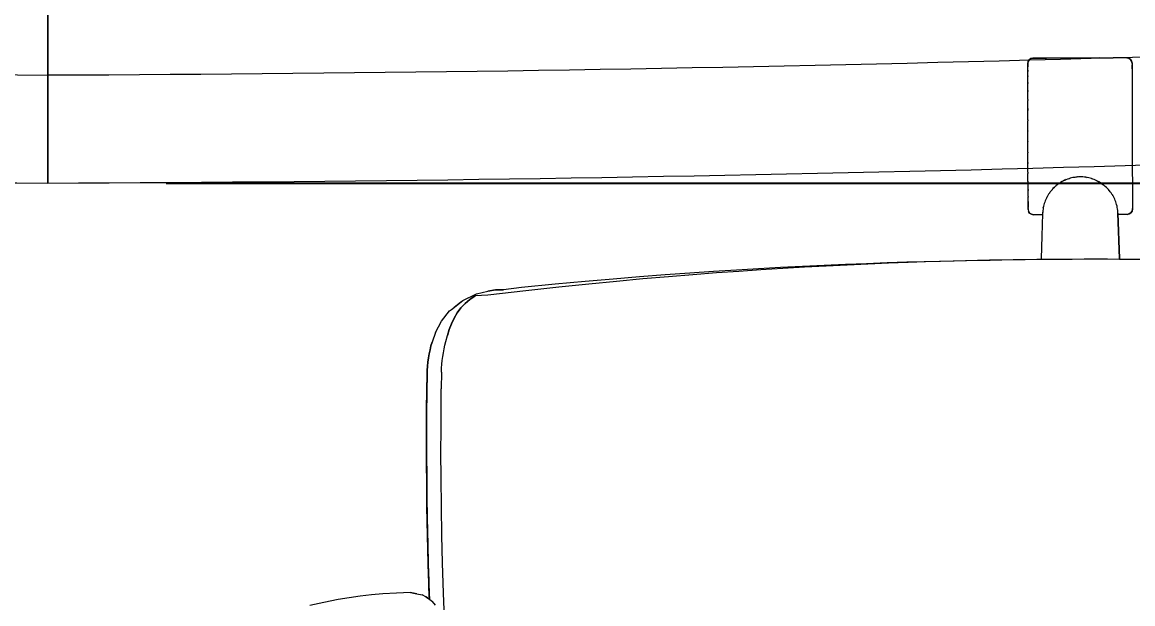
# Model space of a CAD drawing. Header units: inches. Extents: x 14 to 610, y 9 to 600.
# Drawn here: x 377.45 to 393.62, y 106.72 to 115.19 of the extents above; entities that cross this region are included whole.
import ezdxf
from ezdxf.enums import TextEntityAlignment as Align

# ---------------------------------------------------------------- set-up
doc = ezdxf.new("R2010")
doc.units = ezdxf.units.IN
doc.header["$MEASUREMENT"] = 0
doc.layers.add('A-FURN', color=7, linetype='Continuous')
doc.styles.get("Standard").update_dxf_attribs({"font": 'arial.ttf'})
doc.dimstyles.new("Jon's Style", dxfattribs={"dimscale": 0, "dimtxt": 4, "dimasz": 6, "dimexe": 1, "dimexo": 2, "dimgap": 2, "dimtad": 0, "dimtih": 1, "dimtoh": 1, "dimdec": 4, "dimzin": 3, "dimdsep": 46, "dimlunit": 4, "dimtxsty": 'Standard', "dimcen": 0.09, "dimadec": 0, "dimazin": 0, "dimtfac": 1, "dimtdec": 4, "dimtofl": 0, "dimtmove": 0, "dimatfit": 3, "dimfxl": 1, "dimtolj": 1, "dimtzin": 0, "dimarcsym": 0})

# ---------------------------------------------------------------- blocks, each defined once
blk = doc.blocks.new('P_5CLT120HW')
at = {"layer": 'A-FURN', "color": 5, "lineweight": 0}
for p, q in [((0, -23.622), (0, 23.622)), ((0, 23.622), (0, -23.622))]:
    blk.add_line(p, q, dxfattribs=at)
for centre, radius, start, end in [((3.589, 636.654), 658.711, 264.711012, 269.688593), ((-2.611, 616.652), 638.704, 270.23361, 275.367072), ((3.589, 636.654), 660.286, 264.711012, 269.688593), ((-2.611, 616.652), 640.279, 270.23361, 275.367072)]:
    blk.add_arc(centre, radius, start, end, dxfattribs=at)
at = {"layer": 'A-FURN', "color": 5}
blk.add_attdef('CAPTG', (2571.864, 5020.467, -57.068), '', height=1, dxfattribs=at)
at = {"layer": 'A-FURN', "color": 5, "flags": 1}
for tag in ['CAPPN', 'CAPPD', 'CAPMG', 'CAPMC', 'CAPGC', 'CAPALIAS1', 'CAPALIAS2', 'CAPALIAS3', 'CAPBLDG', 'CAPFLOOR', 'CAPDEPT', 'CAPPERSON', 'CAPPL', 'CAPQT', 'CAPDH']:
    blk.add_attdef(tag, (0, 0), '', height=0.001, dxfattribs=at)
blk = doc.blocks.new('*D58')
at = {"layer": 'A-FURN', "color": 0, "lineweight": -2, "transparency": 16777216}
for p, q in [((379.548, 112.843), (454.404, 112.843)), ((453.404, 106.843), (453.404, 98.454)), ((453.404, 76.488), (453.404, 84.878)), ((379.548, 70.488), (454.404, 70.488))]:
    blk.add_line(p, q, dxfattribs=at)
at = {"layer": 'A-FURN', "color": 0, "transparency": 16777216}
for points in [[(452.404, 106.843), (454.404, 106.843), (453.404, 112.843)], [(452.404, 76.488), (454.404, 76.488), (453.404, 70.488)]]:
    blk.add_solid(points, dxfattribs=at)
at = {"layer": 'Defpoints', "color": 0, "transparency": 16777216}
for p in [(377.548, 112.843), (377.548, 70.488), (453.404, 70.488)]:
    blk.add_point(p, dxfattribs=at)
at = {"layer": 'A-FURN', "color": 0, "transparency": 16777216, "insert": (453.404, 91.666), "char_height": 4, "attachment_point": 5}
blk.add_mtext('\\A1;3\'-6{\\H1x;\\S3/8;}"', dxfattribs=at)
blk = doc.blocks.new('P_5CS702BK')
at = {"layer": 'A-FURN', "color": 0, "linetype": 'Continuous', "lineweight": 0}
for p, q in [((9.228, 6.213), (9.237, 5.971)), ((9.228, 6.213), (9.237, 5.971)), ((9.354, 6.147), (9.397, 6.09)), ((10.98, 6.104), (11.184, 6.151)), ((10.98, 6.104), (11.184, 6.151)), ((9.456, 6.05), (9.397, 6.09)), ((9.444, 6.058), (9.446, 6)), ((9.444, 6.058), (9.447, 5.976)), ((9.446, 6), (9.444, 6.058)), ((9.447, 5.976), (9.444, 6.058)), ((9.447, 5.976), (9.446, 6)), ((9.456, 6.05), (9.496, 6.026)), ((9.496, 6.026), (9.456, 6.05)), ((9.496, 6.026), (9.547, 5.995)), ((9.628, 5.978), (9.547, 5.995)), ((10.124, 5.98), (10.288, 5.995)), ((10.124, 5.98), (10.288, 5.995)), ((10.288, 5.995), (10.451, 6.013)), ((10.288, 5.995), (10.451, 6.013)), ((10.451, 6.013), (10.613, 6.036)), ((10.451, 6.013), (10.613, 6.036)), ((10.613, 6.036), (10.774, 6.063)), ((10.613, 6.036), (10.774, 6.063)), ((10.774, 6.063), (10.98, 6.104)), ((10.774, 6.063), (10.98, 6.104)), ((9.237, 5.971), (9.251, 5.531)), ((9.237, 5.971), (9.251, 5.531)), ((9.447, 5.976), (9.45, 5.892)), ((9.447, 5.976), (9.461, 5.534)), ((9.461, 5.534), (9.447, 5.976)), ((9.45, 5.892), (9.453, 5.784)), ((9.453, 5.784), (9.45, 5.892)), ((9.628, 5.978), (9.674, 5.971)), ((9.674, 5.971), (9.628, 5.978)), ((9.674, 5.971), (9.721, 5.963)), ((9.721, 5.963), (9.674, 5.971)), ((9.721, 5.963), (9.923, 5.969)), ((9.721, 5.963), (9.923, 5.969)), ((9.923, 5.969), (10.124, 5.98)), ((9.923, 5.969), (10.124, 5.98)), ((9.453, 5.784), (9.457, 5.676)), ((9.457, 5.676), (9.453, 5.784)), ((9.457, 5.676), (9.46, 5.569)), ((9.46, 5.569), (9.457, 5.676)), ((9.251, 5.531), (9.261, 5.129)), ((9.251, 5.531), (9.261, 5.129)), ((9.461, 5.534), (9.46, 5.569)), ((9.461, 5.534), (9.463, 5.459)), ((9.461, 5.534), (9.471, 5.13)), ((9.471, 5.13), (9.461, 5.534)), ((9.463, 5.459), (9.466, 5.336)), ((9.466, 5.336), (9.463, 5.459)), ((9.466, 5.336), (9.469, 5.198)), ((9.469, 5.198), (9.466, 5.336)), ((9.471, 5.13), (9.469, 5.198)), ((9.261, 5.129), (9.269, 4.711)), ((9.261, 5.129), (9.269, 4.711)), ((9.471, 5.13), (9.473, 5.047)), ((9.471, 5.13), (9.479, 4.713)), ((9.479, 4.713), (9.471, 5.13)), ((9.473, 5.047), (9.476, 4.888)), ((9.476, 4.888), (9.473, 5.047)), ((9.476, 4.888), (9.478, 4.721)), ((9.478, 4.721), (9.476, 4.888)), ((9.269, 4.711), (9.273, 4.297)), ((9.269, 4.711), (9.273, 4.297)), ((9.479, 4.713), (9.478, 4.721)), ((9.479, 4.713), (9.481, 4.544)), ((9.479, 4.713), (9.483, 4.301)), ((9.483, 4.301), (9.479, 4.713)), ((9.481, 4.544), (9.483, 4.356)), ((9.483, 4.356), (9.481, 4.544)), ((9.273, 4.297), (9.276, 3.921)), ((9.273, 4.297), (9.276, 3.921)), ((9.483, 4.301), (9.483, 4.356)), ((9.483, 4.301), (9.484, 4.154)), ((9.483, 4.301), (9.485, 3.93)), ((9.485, 3.93), (9.483, 4.301)), ((9.484, 4.154), (9.485, 4.049)), ((9.485, 4.049), (9.484, 4.154)), ((9.485, 3.93), (9.484, 4.154)), ((9.485, 4.049), (9.485, 3.941)), ((9.485, 3.941), (9.485, 4.049)), ((9.276, 3.921), (9.275, 3.58)), ((9.276, 3.921), (9.275, 3.58)), ((9.485, 3.941), (9.485, 3.934)), ((9.485, 3.934), (9.485, 3.941)), ((9.485, 3.93), (9.485, 3.594)), ((9.485, 3.594), (9.485, 3.93)), ((9.485, 3.924), (9.486, 3.832)), ((9.486, 3.832), (9.485, 3.924)), ((9.486, 3.724), (9.485, 3.618)), ((9.485, 3.618), (9.486, 3.724)), ((9.486, 3.832), (9.486, 3.724)), ((9.486, 3.724), (9.486, 3.832)), ((9.275, 3.58), (9.274, 3.271)), ((9.275, 3.58), (9.274, 3.271)), ((9.485, 3.594), (9.484, 3.292)), ((9.484, 3.292), (9.485, 3.594)), ((9.485, 3.618), (9.485, 3.601)), ((9.485, 3.601), (9.485, 3.618)), ((9.485, 3.584), (9.485, 3.515)), ((9.485, 3.515), (9.485, 3.584)), ((9.485, 3.515), (9.485, 3.387)), ((9.485, 3.515), (9.485, 3.387)), ((9.274, 3.271), (9.271, 2.995)), ((9.274, 3.271), (9.271, 2.995)), ((9.484, 3.292), (9.481, 3.024)), ((9.481, 3.024), (9.484, 3.292)), ((9.484, 3.262), (9.483, 3.139)), ((9.483, 3.139), (9.484, 3.262)), ((9.485, 3.387), (9.484, 3.306)), ((9.484, 3.306), (9.485, 3.387)), ((9.484, 3.282), (9.484, 3.262)), ((9.484, 3.262), (9.484, 3.282)), ((9.484, 3.269), (9.484, 3.262)), ((9.483, 3.139), (9.481, 3.027)), ((9.481, 3.027), (9.483, 3.139)), ((9.483, 3.182), (9.483, 3.139)), ((9.268, 2.752), (9.271, 2.995)), ((9.268, 2.752), (9.271, 2.995)), ((9.481, 3.024), (9.478, 2.787)), ((9.478, 2.787), (9.481, 3.024)), ((9.481, 3.024), (9.48, 2.903)), ((9.481, 3.02), (9.48, 2.903)), ((9.48, 2.903), (9.481, 3.02)), ((9.481, 3.022), (9.481, 3.02)), ((9.481, 3.02), (9.481, 3.022)), ((9.481, 3.021), (9.481, 3.02)), ((9.268, 2.752), (9.267, 2.695)), ((9.268, 2.752), (9.267, 2.695)), ((9.478, 2.787), (9.476, 2.726)), ((9.476, 2.726), (9.478, 2.787)), ((9.478, 2.787), (9.48, 2.903)), ((9.478, 2.787), (9.48, 2.903)), ((9.263, 2.637), (9.258, 2.581)), ((9.263, 2.637), (9.258, 2.581)), ((9.267, 2.695), (9.263, 2.637)), ((9.267, 2.695), (9.263, 2.637)), ((9.466, 2.605), (9.458, 2.545)), ((9.458, 2.545), (9.466, 2.605)), ((9.472, 2.665), (9.466, 2.605)), ((9.466, 2.605), (9.472, 2.665)), ((9.476, 2.726), (9.472, 2.665)), ((9.472, 2.665), (9.476, 2.726)), ((9.241, 2.469), (9.23, 2.414)), ((9.241, 2.469), (9.23, 2.414)), ((9.25, 2.525), (9.241, 2.469)), ((9.25, 2.525), (9.241, 2.469)), ((9.258, 2.581), (9.25, 2.525)), ((9.258, 2.581), (9.25, 2.525)), ((9.435, 2.428), (9.421, 2.371)), ((9.421, 2.371), (9.435, 2.428)), ((9.448, 2.486), (9.435, 2.428)), ((9.435, 2.428), (9.448, 2.486)), ((9.458, 2.545), (9.448, 2.486)), ((9.448, 2.486), (9.458, 2.545)), ((9.203, 2.307), (9.182, 2.219)), ((9.203, 2.307), (9.182, 2.219)), ((9.217, 2.36), (9.203, 2.307)), ((9.217, 2.36), (9.203, 2.307)), ((9.23, 2.414), (9.217, 2.36)), ((9.23, 2.414), (9.217, 2.36)), ((9.357, 2.177), (9.405, 2.314)), ((9.421, 2.371), (9.405, 2.314)), ((9.405, 2.314), (9.421, 2.371)), ((9.156, 2.132), (9.123, 2.047)), ((9.123, 2.047), (9.156, 2.132)), ((9.182, 2.219), (9.156, 2.132)), ((9.156, 2.132), (9.182, 2.219)), ((9.357, 2.177), (9.27, 2.012)), ((9.085, 1.965), (9.039, 1.888)), ((9.039, 1.888), (9.085, 1.965)), ((9.123, 2.047), (9.085, 1.965)), ((9.085, 1.965), (9.123, 2.047)), ((9.27, 2.012), (9.149, 1.861)), ((8.986, 1.816), (8.924, 1.75)), ((8.924, 1.75), (8.986, 1.816)), ((9.122, 1.838), (8.959, 1.709)), ((9.039, 1.888), (8.986, 1.816)), ((8.986, 1.816), (9.039, 1.888)), ((9.082, 1.806), (8.99, 1.732)), ((9.149, 1.861), (9.122, 1.838)), ((8.042, 1.568), (8.591, 1.633)), ((8.591, 1.633), (8.776, 1.642)), ((8.959, 1.709), (8.756, 1.613)), ((8.855, 1.692), (8.776, 1.642)), ((8.776, 1.642), (8.855, 1.692)), ((8.924, 1.75), (8.855, 1.692)), ((8.855, 1.692), (8.924, 1.75)), ((8.99, 1.732), (8.959, 1.709)), ((6.721, 1.43), (7.125, 1.47)), ((7.125, 1.47), (7.559, 1.515)), ((7.178, 1.431), (7.615, 1.471)), ((7.559, 1.515), (8.042, 1.568)), ((7.615, 1.471), (8.101, 1.519)), ((8.101, 1.519), (8.364, 1.551)), ((8.483, 1.555), (8.364, 1.551)), ((8.364, 1.551), (8.483, 1.555)), ((8.591, 1.572), (8.483, 1.555)), ((8.483, 1.555), (8.591, 1.572)), ((8.756, 1.613), (8.591, 1.572)), ((4.937, 1.285), (5.266, 1.308)), ((5.266, 1.308), (5.608, 1.334)), ((5.306, 1.288), (5.651, 1.311)), ((5.608, 1.334), (5.965, 1.363)), ((5.651, 1.311), (6.01, 1.337)), ((5.965, 1.363), (6.336, 1.395)), ((6.01, 1.337), (6.383, 1.365)), ((6.336, 1.395), (6.721, 1.43)), ((6.383, 1.365), (6.771, 1.396)), ((6.771, 1.396), (7.178, 1.431)), ((1.625, 1.131), (1.806, 1.136)), ((1.638, 1.13), (1.82, 1.134)), ((1.806, 1.136), (2.003, 1.141)), ((1.82, 1.134), (2.018, 1.139)), ((2.003, 1.141), (2.223, 1.148)), ((2.018, 1.139), (2.24, 1.145)), ((2.223, 1.148), (2.475, 1.156)), ((2.24, 1.145), (2.494, 1.152)), ((2.475, 1.156), (2.759, 1.167)), ((2.494, 1.152), (2.78, 1.162)), ((2.759, 1.167), (3.059, 1.179)), ((2.78, 1.162), (3.083, 1.173)), ((3.059, 1.179), (3.362, 1.193)), ((3.083, 1.173), (3.388, 1.185)), ((3.362, 1.193), (3.669, 1.208)), ((3.388, 1.185), (3.697, 1.199)), ((3.669, 1.208), (3.981, 1.225)), ((3.697, 1.199), (4.012, 1.214)), ((3.981, 1.225), (4.299, 1.244)), ((4.012, 1.214), (4.332, 1.23)), ((4.299, 1.244), (4.617, 1.263)), ((4.332, 1.23), (4.653, 1.248)), ((4.617, 1.263), (4.937, 1.285)), ((4.653, 1.248), (4.975, 1.267)), ((4.975, 1.267), (5.306, 1.288)), ((-0.943, 1.112), (-0.773, 1.111)), ((-0.773, 1.111), (-0.602, 1.11)), ((-0.602, 1.096), (-0.602, 1.11)), ((-0.602, 1.096), (-0.602, 1.11)), ((-0.602, 1.11), (-0.602, 1.096)), ((-0.602, 1.11), (-0.43, 1.109)), ((-0.58, 0.438), (-0.602, 1.096)), ((-0.602, 1.096), (-0.58, 0.438)), ((-0.43, 1.109), (-0.258, 1.109)), ((-0.258, 1.109), (-0.086, 1.109)), ((-0.086, 1.109), (0.086, 1.11)), ((0.086, 1.11), (0.257, 1.111)), ((0.257, 1.111), (0.428, 1.112)), ((0.428, 1.112), (0.599, 1.113)), ((0.526, 0.77), (0.536, 1.099)), ((0.536, 1.099), (0.536, 1.113)), ((0.599, 1.113), (0.776, 1.115)), ((0.599, 1.113), (0.77, 1.115)), ((0.77, 1.115), (0.941, 1.118)), ((0.776, 1.115), (0.948, 1.117)), ((0.941, 1.118), (1.111, 1.12)), ((0.948, 1.117), (1.12, 1.12)), ((1.111, 1.12), (1.282, 1.124)), ((1.12, 1.12), (1.292, 1.123)), ((1.282, 1.124), (1.452, 1.127)), ((1.292, 1.123), (1.464, 1.126)), ((1.452, 1.127), (1.625, 1.131)), ((1.464, 1.126), (1.638, 1.13)), ((0.517, 0.441), (0.526, 0.77)), ((-0.791, 0.379), (-0.785, 0.408)), ((-0.785, 0.408), (-0.791, 0.379)), ((-0.791, 0.376), (-0.791, 0.379)), ((-0.791, 0.376), (-0.791, 0.367)), ((-0.791, 0.366), (-0.791, 0.376)), ((-0.791, 0.367), (-0.791, 0.367)), ((-0.791, 0.332), (-0.791, 0.366)), ((-0.791, 0.35), (-0.791, 0.366)), ((-0.791, 0.327), (-0.791, 0.35)), ((-0.791, 0.327), (-0.791, 0.332)), ((-0.791, 0.327), (-0.791, 0.332)), ((-0.79, 0.298), (-0.791, 0.327)), ((-0.785, 0.408), (-0.769, 0.433)), ((-0.769, 0.433), (-0.785, 0.408)), ((-0.769, 0.433), (-0.744, 0.449)), ((-0.744, 0.449), (-0.769, 0.433)), ((-0.744, 0.449), (-0.715, 0.455)), ((-0.715, 0.455), (-0.744, 0.449)), ((-0.715, 0.455), (-0.58, 0.456)), ((-0.715, 0.455), (-0.58, 0.456)), ((-0.58, 0.438), (-0.578, 0.417)), ((-0.58, 0.438), (-0.58, 0.438)), ((-0.578, 0.417), (-0.576, 0.396)), ((-0.578, 0.415), (-0.578, 0.415)), ((-0.578, 0.415), (-0.578, 0.414)), ((-0.578, 0.413), (-0.578, 0.41)), ((-0.578, 0.408), (-0.578, 0.41)), ((-0.576, 0.396), (-0.574, 0.375)), ((-0.574, 0.375), (-0.57, 0.354)), ((-0.57, 0.354), (-0.566, 0.333)), ((-0.566, 0.334), (-0.566, 0.334)), ((-0.566, 0.334), (-0.566, 0.333)), ((-0.566, 0.333), (-0.561, 0.313)), ((-0.564, 0.325), (-0.563, 0.321)), ((0.498, 0.316), (0.503, 0.336)), ((0.503, 0.336), (0.508, 0.357)), ((0.503, 0.336), (0.503, 0.337)), ((0.503, 0.336), (0.503, 0.336)), ((0.505, 0.343), (0.506, 0.347)), ((0.508, 0.357), (0.506, 0.347)), ((0.508, 0.357), (0.511, 0.378)), ((0.508, 0.357), (0.508, 0.357)), ((0.508, 0.357), (0.508, 0.357)), ((0.508, 0.357), (0.508, 0.357)), ((0.511, 0.378), (0.514, 0.399)), ((0.514, 0.399), (0.516, 0.42)), ((0.515, 0.417), (0.515, 0.418)), ((0.515, 0.417), (0.515, 0.417)), ((0.516, 0.42), (0.517, 0.441)), ((0.516, 0.434), (0.516, 0.421)), ((0.516, 0.421), (0.516, 0.421)), ((0.652, 0.459), (0.517, 0.458)), ((0.517, 0.458), (0.652, 0.459)), ((0.517, 0.441), (0.517, 0.441)), ((0.652, 0.459), (0.681, 0.453)), ((0.681, 0.453), (0.652, 0.459)), ((0.681, 0.453), (0.706, 0.437)), ((0.706, 0.437), (0.681, 0.453)), ((0.706, 0.437), (0.723, 0.412)), ((0.723, 0.412), (0.706, 0.437)), ((0.723, 0.407), (0.723, 0.412)), ((0.729, 0.383), (0.723, 0.412)), ((0.729, 0.383), (0.729, 0.38)), ((0.729, 0.371), (0.729, 0.38)), ((0.729, 0.38), (0.729, 0.372)), ((0.729, 0.37), (0.729, 0.371)), ((0.729, 0.371), (0.729, 0.37)), ((0.729, 0.37), (0.729, 0.354)), ((0.729, 0.336), (0.729, 0.354)), ((0.729, 0.354), (0.729, 0.331)), ((0.729, 0.278), (0.729, 0.336)), ((0.729, 0.331), (0.729, 0.302)), ((-0.79, 0.263), (-0.79, 0.298)), ((-0.79, 0.274), (-0.79, 0.278)), ((-0.79, 0.27), (-0.79, 0.274)), ((-0.79, 0.222), (-0.79, 0.263)), ((-0.79, 0.263), (-0.79, 0.263)), ((-0.79, 0.2), (-0.79, 0.222)), ((-0.79, 0.194), (-0.79, 0.2)), ((-0.79, 0.189), (-0.79, 0.194)), ((-0.79, 0.176), (-0.79, 0.189)), ((-0.79, 0.124), (-0.79, 0.176)), ((-0.562, 0.319), (-0.563, 0.321)), ((-0.561, 0.313), (-0.555, 0.293)), ((-0.555, 0.293), (-0.548, 0.273)), ((-0.548, 0.273), (-0.54, 0.253)), ((-0.542, 0.256), (-0.541, 0.255)), ((-0.541, 0.255), (-0.541, 0.255)), ((-0.54, 0.253), (-0.532, 0.233)), ((-0.534, 0.238), (-0.533, 0.235)), ((-0.533, 0.235), (-0.533, 0.235)), ((-0.532, 0.233), (-0.523, 0.214)), ((-0.523, 0.214), (-0.513, 0.195)), ((-0.513, 0.195), (-0.503, 0.177)), ((-0.506, 0.183), (-0.506, 0.182)), ((-0.506, 0.182), (-0.505, 0.181)), ((-0.503, 0.177), (-0.492, 0.159)), ((0.419, 0.144), (0.431, 0.162)), ((0.431, 0.162), (0.442, 0.18)), ((0.442, 0.18), (0.452, 0.198)), ((0.444, 0.184), (0.445, 0.185)), ((0.444, 0.183), (0.444, 0.184)), ((0.452, 0.198), (0.462, 0.217)), ((0.452, 0.199), (0.456, 0.206)), ((0.452, 0.198), (0.452, 0.198)), ((0.452, 0.198), (0.452, 0.198)), ((0.452, 0.198), (0.452, 0.198)), ((0.458, 0.21), (0.456, 0.206)), ((0.462, 0.217), (0.47, 0.236)), ((0.47, 0.236), (0.479, 0.256)), ((0.479, 0.256), (0.486, 0.275)), ((0.479, 0.258), (0.48, 0.258)), ((0.48, 0.258), (0.48, 0.259)), ((0.485, 0.274), (0.486, 0.275)), ((0.486, 0.275), (0.493, 0.296)), ((0.486, 0.276), (0.486, 0.276)), ((0.486, 0.276), (0.486, 0.276)), ((0.486, 0.275), (0.486, 0.276)), ((0.486, 0.275), (0.486, 0.275)), ((0.493, 0.296), (0.498, 0.316)), ((0.498, 0.316), (0.499, 0.317)), ((0.498, 0.316), (0.498, 0.316)), ((0.498, 0.316), (0.499, 0.316)), ((0.729, 0.302), (0.729, 0.267)), ((0.729, 0.267), (0.729, 0.278)), ((0.729, 0.267), (0.729, 0.226)), ((0.729, 0.226), (0.729, 0.204)), ((0.729, 0.198), (0.729, 0.204)), ((0.729, 0.192), (0.729, 0.198)), ((0.729, 0.192), (0.729, 0.18)), ((0.729, 0.18), (0.729, 0.128)), ((-0.79, 0.068), (-0.79, 0.124)), ((-0.79, 0.124), (-0.79, 0.124)), ((-0.79, 0.095), (-0.79, 0.102)), ((-0.79, 0.087), (-0.79, 0.095)), ((-0.79, 0.006), (-0.79, 0.068)), ((-0.79, -0.059), (-0.79, 0.006)), ((-0.79, 0.006), (-0.79, 0.006)), ((-0.492, 0.159), (-0.48, 0.141)), ((-0.49, 0.157), (-0.49, 0.156)), ((-0.488, 0.154), (-0.49, 0.156)), ((-0.48, 0.141), (-0.467, 0.124)), ((-0.467, 0.124), (-0.454, 0.108)), ((-0.46, 0.115), (-0.459, 0.114)), ((-0.459, 0.114), (-0.458, 0.113)), ((-0.454, 0.108), (-0.44, 0.092)), ((-0.44, 0.092), (-0.426, 0.076)), ((-0.435, 0.086), (-0.434, 0.085)), ((-0.431, 0.082), (-0.434, 0.085)), ((-0.426, 0.076), (-0.411, 0.061)), ((-0.411, 0.061), (-0.395, 0.047)), ((-0.404, 0.055), (-0.403, 0.054)), ((-0.403, 0.054), (-0.402, 0.053)), ((-0.395, 0.047), (-0.379, 0.033)), ((-0.379, 0.033), (-0.369, 0.025)), ((-0.3, -0.021), (-0.369, 0.025)), ((-0.363, 0.02), (-0.369, 0.025)), ((-0.328, -0.004), (-0.369, 0.025)), ((-0.346, 0.008), (-0.369, 0.025)), ((-0.369, 0.025), (-0.367, 0.023)), ((-0.365, 0.022), (-0.367, 0.023)), ((-0.363, 0.02), (-0.346, 0.008)), ((-0.346, 0.008), (-0.328, -0.004)), ((-0.34, 0.004), (-0.339, 0.003)), ((-0.339, 0.003), (-0.338, 0.002)), ((0.269, -0.001), (0.287, 0.01)), ((0.277, 0.004), (0.279, 0.005)), ((0.279, 0.005), (0.28, 0.006)), ((0.285, 0.009), (0.284, 0.008)), ((0.284, 0.009), (0.285, 0.009)), ((0.287, 0.01), (0.285, 0.009)), ((0.285, 0.009), (0.285, 0.009)), ((0.287, 0.01), (0.304, 0.023)), ((0.304, 0.023), (0.32, 0.036)), ((0.313, 0.031), (0.316, 0.033)), ((0.319, 0.035), (0.316, 0.033)), ((0.318, 0.035), (0.319, 0.035)), ((0.319, 0.035), (0.319, 0.035)), ((0.32, 0.036), (0.336, 0.05)), ((0.336, 0.05), (0.351, 0.064)), ((0.342, 0.055), (0.343, 0.056)), ((0.343, 0.056), (0.344, 0.057)), ((0.366, 0.079), (0.344, 0.058)), ((0.351, 0.064), (0.35, 0.063)), ((0.35, 0.063), (0.35, 0.063)), ((0.35, 0.063), (0.35, 0.063)), ((0.351, 0.064), (0.366, 0.079)), ((0.366, 0.079), (0.38, 0.095)), ((0.368, 0.082), (0.37, 0.084)), ((0.379, 0.094), (0.37, 0.084)), ((0.379, 0.094), (0.379, 0.094)), ((0.379, 0.093), (0.379, 0.094)), ((0.38, 0.095), (0.394, 0.111)), ((0.394, 0.111), (0.407, 0.127)), ((0.397, 0.115), (0.398, 0.116)), ((0.398, 0.116), (0.399, 0.117)), ((0.407, 0.127), (0.406, 0.126)), ((0.406, 0.126), (0.406, 0.126)), ((0.406, 0.126), (0.406, 0.126)), ((0.407, 0.127), (0.419, 0.144)), ((0.409, 0.131), (0.417, 0.142)), ((0.418, 0.143), (0.417, 0.142)), ((0.43, 0.161), (0.428, 0.158)), ((0.43, 0.161), (0.43, 0.161)), ((0.43, 0.161), (0.43, 0.161)), ((0.729, 0.128), (0.729, 0.072)), ((0.729, 0.128), (0.729, 0.128)), ((0.729, 0.099), (0.729, 0.106)), ((0.729, 0.091), (0.729, 0.099)), ((0.729, 0.072), (0.729, 0.01)), ((0.729, 0.01), (0.73, -0.055)), ((0.729, 0.01), (0.729, 0.01)), ((-0.79, -0.021), (-0.79, -0.014)), ((-0.79, -0.031), (-0.79, -0.021)), ((-0.789, -0.129), (-0.79, -0.059)), ((-0.789, -0.146), (-0.789, -0.129)), ((-0.789, -0.153), (-0.789, -0.146)), ((-0.789, -0.163), (-0.789, -0.153)), ((-0.328, -0.004), (-0.3, -0.021)), ((-0.328, -0.004), (-0.31, -0.015)), ((-0.31, -0.015), (-0.3, -0.021)), ((-0.292, -0.026), (-0.3, -0.021)), ((-0.292, -0.026), (-0.273, -0.035)), ((-0.273, -0.035), (-0.291, -0.026)), ((-0.291, -0.026), (-0.291, -0.026)), ((-0.273, -0.035), (-0.254, -0.044)), ((-0.269, -0.037), (-0.268, -0.038)), ((-0.268, -0.038), (-0.267, -0.038)), ((-0.254, -0.044), (-0.234, -0.052)), ((-0.234, -0.052), (-0.214, -0.06)), ((-0.214, -0.06), (-0.194, -0.067)), ((-0.209, -0.062), (-0.208, -0.062)), ((-0.194, -0.067), (-0.208, -0.062)), ((-0.194, -0.067), (-0.174, -0.072)), ((-0.192, -0.067), (-0.192, -0.067)), ((-0.192, -0.067), (-0.191, -0.068)), ((-0.174, -0.072), (-0.154, -0.078)), ((-0.154, -0.078), (-0.133, -0.082)), ((-0.133, -0.082), (-0.112, -0.085)), ((-0.122, -0.084), (-0.12, -0.084)), ((-0.112, -0.085), (-0.12, -0.084)), ((-0.112, -0.085), (-0.112, -0.085)), ((-0.112, -0.085), (-0.111, -0.085)), ((-0.112, -0.085), (-0.091, -0.088)), ((-0.091, -0.088), (-0.07, -0.09)), ((-0.07, -0.09), (-0.049, -0.091)), ((-0.049, -0.091), (-0.028, -0.091)), ((-0.031, -0.091), (-0.03, -0.091)), ((-0.031, -0.091), (-0.03, -0.091)), ((-0.03, -0.091), (-0.03, -0.091)), ((-0.03, -0.091), (-0.03, -0.091)), ((-0.028, -0.091), (-0.03, -0.091)), ((-0.028, -0.091), (-0.007, -0.091)), ((-0.007, -0.091), (0.014, -0.089)), ((0.011, -0.09), (0.012, -0.09)), ((0.012, -0.09), (0.013, -0.09)), ((0.012, -0.09), (0.013, -0.09)), ((0.014, -0.089), (0.035, -0.087)), ((0.035, -0.087), (0.055, -0.084)), ((0.041, -0.086), (0.045, -0.086)), ((0.054, -0.085), (0.045, -0.086)), ((0.051, -0.085), (0.052, -0.085)), ((0.052, -0.085), (0.052, -0.085)), ((0.055, -0.084), (0.054, -0.085)), ((0.054, -0.085), (0.054, -0.085)), ((0.054, -0.085), (0.054, -0.085)), ((0.055, -0.084), (0.076, -0.081)), ((0.076, -0.081), (0.097, -0.076)), ((0.095, -0.076), (0.096, -0.076)), ((0.095, -0.076), (0.096, -0.076)), ((0.095, -0.076), (0.095, -0.076)), ((0.097, -0.076), (0.117, -0.071)), ((0.117, -0.071), (0.137, -0.065)), ((0.117, -0.071), (0.118, -0.071)), ((0.136, -0.065), (0.118, -0.071)), ((0.131, -0.067), (0.132, -0.067)), ((0.132, -0.067), (0.132, -0.066)), ((0.135, -0.065), (0.136, -0.065)), ((0.136, -0.065), (0.136, -0.065)), ((0.137, -0.065), (0.136, -0.065)), ((0.137, -0.065), (0.157, -0.058)), ((0.157, -0.058), (0.177, -0.05)), ((0.173, -0.052), (0.175, -0.051)), ((0.175, -0.051), (0.188, -0.045)), ((0.175, -0.051), (0.176, -0.05)), ((0.177, -0.05), (0.196, -0.042)), ((0.192, -0.044), (0.188, -0.045)), ((0.196, -0.042), (0.215, -0.033)), ((0.206, -0.037), (0.208, -0.036)), ((0.213, -0.034), (0.207, -0.037)), ((0.208, -0.036), (0.209, -0.036)), ((0.21, -0.035), (0.213, -0.034)), ((0.212, -0.034), (0.213, -0.034)), ((0.215, -0.033), (0.213, -0.034)), ((0.215, -0.033), (0.221, -0.03)), ((0.256, -0.01), (0.221, -0.03)), ((0.233, -0.023), (0.221, -0.03)), ((0.233, -0.023), (0.256, -0.01)), ((0.233, -0.023), (0.252, -0.013)), ((0.248, -0.015), (0.25, -0.014)), ((0.25, -0.014), (0.255, -0.011)), ((0.25, -0.014), (0.251, -0.013)), ((0.252, -0.013), (0.256, -0.01)), ((0.255, -0.01), (0.255, -0.011)), ((0.269, -0.001), (0.256, -0.01)), ((0.73, -0.017), (0.73, -0.01)), ((0.73, -0.027), (0.73, -0.017)), ((0.73, -0.055), (0.73, -0.125)), ((0.73, -0.125), (0.73, -0.142)), ((0.73, -0.149), (0.73, -0.142)), ((0.73, -0.159), (0.73, -0.149)), ((0.73, -0.159), (0.73, -0.198)), ((-0.789, -0.202), (-0.789, -0.163)), ((-0.789, -0.277), (-0.789, -0.202)), ((-0.789, -0.296), (-0.789, -0.277)), ((-0.789, -0.356), (-0.789, -0.277)), ((-0.789, -0.436), (-0.789, -0.296)), ((-0.789, -0.306), (-0.789, -0.296)), ((0.73, -0.198), (0.73, -0.273)), ((0.73, -0.273), (0.73, -0.292)), ((0.73, -0.292), (0.73, -0.286)), ((0.73, -0.302), (0.73, -0.292)), ((0.73, -0.292), (0.73, -0.352)), ((-0.789, -0.436), (-0.789, -0.356)), ((-0.789, -0.444), (-0.789, -0.436)), ((-0.789, -0.448), (-0.789, -0.444)), ((-0.789, -0.456), (-0.789, -0.448)), ((-0.788, -0.518), (-0.789, -0.456)), ((0.73, -0.352), (0.731, -0.432)), ((0.731, -0.432), (0.731, -0.44)), ((0.731, -0.444), (0.731, -0.44)), ((0.731, -0.444), (0.731, -0.444)), ((0.731, -0.452), (0.731, -0.444)), ((0.731, -0.452), (0.731, -0.514)), ((-0.788, -0.601), (-0.788, -0.518)), ((-0.788, -0.604), (-0.788, -0.601)), ((-0.788, -0.605), (-0.788, -0.604)), ((-0.788, -0.609), (-0.788, -0.605)), ((-0.788, -0.684), (-0.788, -0.605)), ((0.731, -0.514), (0.731, -0.597)), ((0.731, -0.529), (0.731, -0.553)), ((0.731, -0.597), (0.731, -0.68)), ((0.731, -0.601), (0.731, -0.6)), ((0.731, -0.601), (0.731, -0.601)), ((0.731, -0.605), (0.731, -0.601)), ((-0.788, -0.768), (-0.788, -0.684)), ((-0.788, -0.764), (-0.788, -0.76)), ((-0.788, -0.764), (-0.788, -0.764)), ((-0.788, -0.765), (-0.788, -0.764)), ((-0.788, -0.851), (-0.788, -0.768)), ((0.731, -0.68), (0.731, -0.76)), ((0.731, -0.76), (0.731, -0.756)), ((0.731, -0.761), (0.731, -0.76)), ((0.731, -0.761), (0.731, -0.764)), ((0.731, -0.764), (0.732, -0.847)), ((-0.788, -0.836), (-0.788, -0.812)), ((-0.787, -0.912), (-0.788, -0.851)), ((-0.787, -0.921), (-0.787, -0.912)), ((-0.787, -0.921), (-0.787, -0.921)), ((-0.787, -0.925), (-0.787, -0.921)), ((-0.787, -0.933), (-0.787, -0.925)), ((-0.787, -1.013), (-0.787, -0.933)), ((0.732, -0.847), (0.732, -0.909)), ((0.732, -0.917), (0.732, -0.909)), ((0.732, -0.921), (0.732, -0.917)), ((0.732, -0.921), (0.732, -0.929)), ((0.732, -0.929), (0.732, -1.069)), ((0.732, -0.929), (0.732, -1.009)), ((-0.787, -1.072), (-0.787, -1.013)), ((-0.787, -1.073), (-0.787, -1.062)), ((-0.787, -1.078), (-0.787, -1.073)), ((-0.787, -1.091), (-0.787, -1.073)), ((-0.787, -1.167), (-0.787, -1.091)), ((0.732, -1.009), (0.732, -1.087)), ((0.732, -1.069), (0.732, -1.058)), ((0.732, -1.087), (0.732, -1.069)), ((0.732, -1.087), (0.732, -1.163)), ((-0.787, -1.205), (-0.787, -1.167)), ((-0.787, -1.216), (-0.787, -1.205)), ((-0.787, -1.223), (-0.787, -1.216)), ((-0.787, -1.24), (-0.787, -1.223)), ((-0.786, -1.309), (-0.787, -1.24)), ((0.732, -1.163), (0.733, -1.202)), ((0.733, -1.212), (0.733, -1.202)), ((0.733, -1.219), (0.733, -1.212)), ((0.733, -1.219), (0.733, -1.236)), ((0.733, -1.236), (0.733, -1.306)), ((-0.786, -1.375), (-0.786, -1.309)), ((-0.786, -1.347), (-0.786, -1.338)), ((-0.786, -1.355), (-0.786, -1.347)), ((-0.786, -1.436), (-0.786, -1.375)), ((-0.786, -1.375), (-0.786, -1.375)), ((-0.786, -1.493), (-0.786, -1.436)), ((0.733, -1.306), (0.733, -1.371)), ((0.733, -1.343), (0.733, -1.334)), ((0.733, -1.351), (0.733, -1.343)), ((0.733, -1.371), (0.733, -1.432)), ((0.733, -1.371), (0.733, -1.371)), ((0.733, -1.432), (0.733, -1.489)), ((0.733, -1.46), (0.733, -1.452)), ((-0.786, -1.464), (-0.786, -1.456)), ((-0.786, -1.471), (-0.786, -1.464)), ((-0.786, -1.545), (-0.786, -1.493)), ((-0.786, -1.493), (-0.786, -1.493)), ((-0.786, -1.557), (-0.786, -1.545)), ((-0.786, -1.563), (-0.786, -1.557)), ((-0.786, -1.569), (-0.786, -1.563)), ((-0.786, -1.591), (-0.786, -1.569)), ((-0.786, -1.632), (-0.786, -1.591)), ((0.733, -1.467), (0.733, -1.46)), ((0.733, -1.489), (0.733, -1.541)), ((0.733, -1.489), (0.733, -1.489)), ((0.733, -1.541), (0.734, -1.639)), ((0.733, -1.541), (0.733, -1.553)), ((0.733, -1.559), (0.733, -1.553)), ((0.734, -1.565), (0.733, -1.559)), ((0.733, -1.559), (0.734, -1.587)), ((0.734, -1.587), (0.734, -1.628)), ((-0.786, -1.642), (-0.786, -1.632)), ((-0.786, -1.642), (-0.786, -1.632)), ((-0.786, -1.647), (-0.786, -1.642)), ((-0.785, -1.667), (-0.786, -1.647)), ((-0.785, -1.667), (-0.785, -1.718)), ((-0.785, -1.696), (-0.785, -1.667)), ((-0.785, -1.701), (-0.785, -1.696)), ((-0.785, -1.701), (-0.785, -1.699)), ((-0.785, -1.7), (-0.785, -1.701)), ((-0.785, -1.703), (-0.785, -1.701)), ((-0.785, -1.718), (-0.785, -1.703)), ((-0.785, -1.735), (-0.785, -1.718)), ((-0.785, -1.735), (-0.785, -1.736)), ((-0.785, -1.736), (-0.785, -1.735)), ((-0.785, -1.736), (-0.785, -1.735)), ((-0.785, -1.744), (-0.785, -1.736)), ((-0.785, -1.744), (-0.785, -1.736)), ((-0.785, -1.748), (-0.785, -1.744)), ((-0.779, -1.777), (-0.785, -1.748)), ((-0.785, -1.748), (-0.779, -1.777)), ((-0.763, -1.801), (-0.779, -1.777)), ((-0.779, -1.777), (-0.763, -1.801)), ((0.728, -1.773), (0.712, -1.798)), ((0.712, -1.798), (0.728, -1.773)), ((0.734, -1.744), (0.728, -1.773)), ((0.728, -1.773), (0.734, -1.744)), ((0.734, -1.639), (0.734, -1.628)), ((0.734, -1.628), (0.734, -1.639)), ((0.734, -1.643), (0.734, -1.639)), ((0.734, -1.643), (0.734, -1.663)), ((0.734, -1.663), (0.734, -1.692)), ((0.734, -1.697), (0.734, -1.692)), ((0.734, -1.692), (0.734, -1.714)), ((0.734, -1.731), (0.734, -1.697)), ((0.734, -1.714), (0.734, -1.731)), ((0.734, -1.732), (0.734, -1.731)), ((0.734, -1.731), (0.734, -1.741)), ((0.734, -1.741), (0.734, -1.732)), ((0.734, -1.741), (0.734, -1.744)), ((-0.738, -1.818), (-0.763, -1.801)), ((-0.763, -1.801), (-0.738, -1.818)), ((-0.709, -1.824), (-0.738, -1.818)), ((-0.738, -1.818), (-0.709, -1.824)), ((-0.709, -1.824), (-0.51, -1.823)), ((-0.709, -1.824), (-0.51, -1.823)), ((-0.31, -1.823), (-0.51, -1.823)), ((-0.31, -1.823), (-0.51, -1.823)), ((-0.31, -1.823), (0.459, -1.821)), ((0.459, -1.821), (-0.31, -1.823)), ((0.459, -1.821), (0.658, -1.82)), ((0.658, -1.82), (0.459, -1.821)), ((0.687, -1.814), (0.658, -1.82)), ((0.658, -1.82), (0.687, -1.814)), ((0.712, -1.798), (0.687, -1.814)), ((0.687, -1.814), (0.712, -1.798))]:
    blk.add_line(p, q, dxfattribs=at)
at = {"layer": 'A-FURN'}
blk.add_attdef('CAPTG', text='', height=7, dxfattribs=at).set_placement((-1, -3.819), align=Align.CENTER)
at = {"layer": 'A-FURN', "flags": 1}
for tag in ['CAPPN', 'CAPPD', 'CAPMG', 'CAPMC', 'CAPGC', 'CAPALIAS1', 'CAPALIAS2', 'CAPALIAS3', 'CAPBLDG', 'CAPFLOOR', 'CAPDEPT', 'CAPPERSON', 'CAPPL', 'CAPQT', 'CAPDH']:
    blk.add_attdef(tag, (0, 0), '', height=0.001, dxfattribs=at)

msp = doc.modelspace()

# ---------------------------------------------------------------- block references
at = {"layer": 'A-FURN'}
msp.add_blockref('P_5CLT120HW', (377.82416, 136.46381), dxfattribs=at)
at = {"layer": 'A-FURN', "rotation": 180}
msp.add_blockref('P_5CS702BK', (392.82442, 112.84175), dxfattribs=at)

# ---------------------------------------------------------------- dimensions: what is measured, and where the dimension line sits
at = {"layer": 'A-FURN'}
dim = msp.add_linear_dim(base=(453.40436, 70.48811), p1=(377.5476, 112.84331), p2=(377.5476, 70.48811), angle=90, dimstyle="Jon's Style", override={"dimscale": 1}, dxfattribs=at)
dim.commit()
dim.dimension.update_dxf_attribs({"geometry": '*D58', "text_midpoint": (453.40436, 91.66571), "dimtype": 160})

doc.saveas('drawing.dxf')
